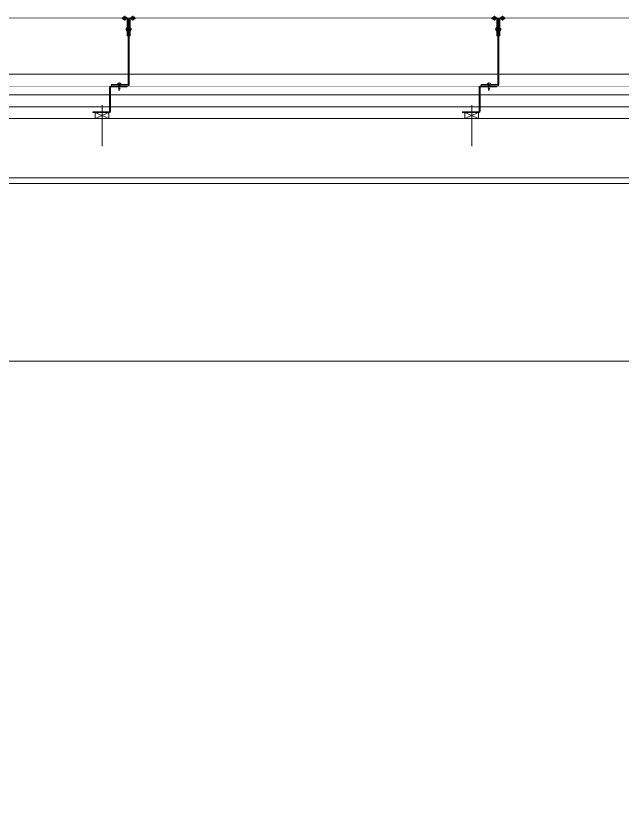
# Model space of a CAD drawing. Extents: x -2749 to 23780, y -1311 to 8245.
# Drawn here: x 8191.9 to 8396.9, y 2590.6 to 2859.7 of the extents above; entities that cross this region are included whole.
import ezdxf

# ---------------------------------------------------------------- set-up
doc = ezdxf.new("R2010")
doc.units = 0
doc.header["$MEASUREMENT"] = 0
doc.layers.get('0').update_dxf_attribs({"color": 9, "lineweight": 9})
for name, color, linetype, lineweight in [('00', 9, 'Continuous', 9), ('06D', 9, 'Continuous', 9), ('10', 9, 'Continuous', 9), ('14', 9, 'Continuous', 9), ('33', 9, 'BATTING', 9), ('35', 9, 'Continuous', 9), ('40B', 9, 'Continuous', 9)]:
    doc.layers.add(name, color=color, linetype=linetype, lineweight=lineweight)
doc.linetypes.add('BATTING', pattern='A,0.0001,-0.1,[134,ltypeshp.shx,S=0.1,R=0,X=-0.1,Y=0],-0.2,[134,ltypeshp.shx,S=0.1,R=180,X=0.1,Y=0],-0.1', length=0.4001)

# ---------------------------------------------------------------- blocks, each defined once
blk = doc.blocks.new('p- alum kaplama profil')
at = {"lineweight": 13}
blk.add_lwpolyline([(7.12, 12.59), (7.12, 26.49)], dxfattribs=at)
at = {"lineweight": 5}
blk.add_lwpolyline([(9.44, 15.16), (4.79, 15.16), (4.79, 17.16), (9.44, 17.16)], close=True, dxfattribs=at)
for points in [[(4.79, 15.16), (9.44, 17.16)], [(9.44, 15.16), (4.79, 17.16)]]:
    blk.add_lwpolyline(points, dxfattribs=at)
at = {"lineweight": 18}
blk.add_lwpolyline([(4.09, 6.16), (-1.41, 6.16), (-1.41, 6.46), (4.09, 6.46, 0.414214), (4.29, 6.66), (4.29, 14.66, -0.414214), (4.79, 15.16), (10.29, 15.16), (10.29, 14.86), (4.79, 14.86, 0.414214), (4.59, 14.66), (4.59, 6.66, -0.414214)], format="xyb", close=True, dxfattribs=at)
blk.add_lwpolyline([(-2.06, 5.56), (-2.06, -2.34), (-2.06, -15.69), (-1.66, -15.69), (-1.66, -2.34), (-1.66, 5.56), (-1.66, 5.56), (-1.66, 5.57), (-1.66, 5.57), (-1.66, 5.58), (-1.66, 5.58), (-1.65, 5.59), (-1.65, 5.59), (-1.65, 5.59), (-1.65, 5.6), (-1.65, 5.6), (-1.64, 5.61), (-1.64, 5.61), (-1.64, 5.62), (-1.64, 5.62), (-1.63, 5.62), (-1.63, 5.63), (-1.63, 5.63), (-1.62, 5.63), (-1.62, 5.64), (-1.61, 5.64), (-1.61, 5.64), (-1.61, 5.64), (-1.6, 5.65), (-1.6, 5.65), (-1.59, 5.65), (-1.59, 5.65), (-1.58, 5.65), (-1.58, 5.65), (-1.57, 5.66), (-1.57, 5.66), (-1.56, 5.66), (-1.56, 5.66), (3.94, 5.66), (3.94, 6.06), (-1.56, 6.06), (-1.58, 6.06), (-1.61, 6.05), (-1.63, 6.05), (-1.66, 6.05), (-1.68, 6.04), (-1.7, 6.03), (-1.73, 6.03), (-1.75, 6.02), (-1.77, 6.01), (-1.79, 6), (-1.82, 5.99), (-1.84, 5.97), (-1.86, 5.96), (-1.88, 5.94), (-1.89, 5.93), (-1.91, 5.91), (-1.93, 5.89), (-1.95, 5.87), (-1.96, 5.85), (-1.97, 5.83), (-1.99, 5.81), (-2, 5.79), (-2.01, 5.77), (-2.02, 5.75), (-2.03, 5.72), (-2.04, 5.7), (-2.04, 5.68), (-2.05, 5.65), (-2.05, 5.63), (-2.06, 5.61), (-2.06, 5.58)], close=True)
blk.add_lwpolyline([(-1.66, -2.34), (-2.06, -2.34)])
for points in [[(-2.36, -10.84), (-2.36, -16.39), (-2.36, -16.39, -0.414214), (-2.51, -16.54), (-2.51, -16.54), (-4.06, -16.54), (-4.06, -16.84), (-2.51, -16.84), (-2.51, -16.84, 0.414214), (-2.06, -16.39), (-2.06, -10.84)], [(-1.36, -10.84), (-1.66, -10.84), (-1.66, -16.39, 0.414214), (-1.21, -16.84), (-1.21, -16.84), (0.34, -16.84), (0.34, -16.54), (-1.21, -16.54), (-1.21, -16.54, -0.414214), (-1.36, -16.39), (-1.36, -16.39)]]:
    blk.add_lwpolyline(points, format="xyb", close=True)
for points in [[(0.67, 5.66, -10), (1.91, 5.66, -10)], [(0.67, 5.66, -10), (0.67, 5.64, -10), (0.67, 5.62, -10), (0.67, 5.6, -10), (0.68, 5.58, -10), (0.68, 5.56, -10), (0.69, 5.54, -10), (0.69, 5.52, -10), (0.7, 5.5, -10), (0.7, 5.48, -10), (0.71, 5.46, -10), (0.72, 5.45, -10), (0.73, 5.43, -10), (0.74, 5.41, -10), (0.75, 5.4, -10), (0.76, 5.38, -10), (0.77, 5.36, -10), (0.79, 5.35, -10), (0.8, 5.33, -10), (0.81, 5.32, -10), (0.83, 5.31, -10), (0.84, 5.29, -10), (0.86, 5.28, -10), (0.87, 5.27, -10), (0.89, 5.26, -10), (0.91, 5.25, -10), (0.92, 5.24, -10), (0.94, 5.23, -10), (0.96, 5.22, -10), (0.98, 5.21, -10), (1, 5.21, -10), (1.02, 5.2, -10), (1.03, 5.2, -10)], [(0.96, 5.66, -10), (0.97, 5.66, -10), (0.97, 5.66, -10), (0.97, 5.66, -10), (0.98, 5.66, -10), (0.98, 5.66, -10), (0.99, 5.66, -10), (0.99, 5.66, -10), (1, 5.66, -10), (1, 5.67, -10), (1, 5.67, -10), (1.01, 5.67, -10), (1.01, 5.67, -10), (1.01, 5.67, -10), (1.02, 5.68, -10), (1.02, 5.68, -10), (1.02, 5.68, -10), (1.03, 5.69, -10), (1.03, 5.69, -10), (1.03, 5.69, -10), (1.04, 5.7, -10), (1.04, 5.7, -10), (1.04, 5.7, -10), (1.04, 5.71, -10), (1.04, 5.71, -10), (1.05, 5.72, -10), (1.05, 5.72, -10), (1.05, 5.72, -10), (1.05, 5.73, -10), (1.05, 5.73, -10), (1.05, 5.74, -10), (1.05, 5.74, -10), (1.05, 5.75, -10)], [(1.61, 6.87, -10), (0.98, 6.96, -10)], [(1.33, 5.85, -10), (0.98, 5.88, -10)], [(1.56, 7.05, -10), (1.02, 7.13, -10)], [(1.05, 6.91, -10), (1.29, 7.56, -10)], [(1.05, 5.83, -10), (1.05, 6.01, -10)], [(1.05, 5.75, -10), (1.05, 5.83, -10)], [(1.29, 4.93, -10), (1.29, 7.8, -10)], [(1.53, 6.82, -10), (1.29, 7.56, -10)], [(1.29, 6.16, -10), (1.29, 6.26, -10)], [(1.53, 5.75, -10), (1.53, 5.92, -10)], [(1.53, 5.75, -10), (1.53, 5.74, -10), (1.53, 5.74, -10), (1.53, 5.73, -10), (1.53, 5.73, -10), (1.53, 5.72, -10), (1.54, 5.72, -10), (1.54, 5.72, -10), (1.54, 5.71, -10), (1.54, 5.71, -10), (1.54, 5.7, -10), (1.54, 5.7, -10), (1.55, 5.7, -10), (1.55, 5.69, -10), (1.55, 5.69, -10), (1.55, 5.69, -10), (1.56, 5.68, -10), (1.56, 5.68, -10), (1.56, 5.68, -10), (1.57, 5.67, -10), (1.57, 5.67, -10), (1.58, 5.67, -10), (1.58, 5.67, -10), (1.58, 5.67, -10), (1.59, 5.66, -10), (1.59, 5.66, -10), (1.6, 5.66, -10), (1.6, 5.66, -10), (1.6, 5.66, -10), (1.61, 5.66, -10), (1.61, 5.66, -10), (1.62, 5.66, -10), (1.62, 5.66, -10)], [(1.55, 5.2, -10), (1.57, 5.2, -10), (1.59, 5.21, -10), (1.6, 5.21, -10), (1.62, 5.22, -10), (1.64, 5.23, -10), (1.66, 5.24, -10), (1.68, 5.25, -10), (1.69, 5.26, -10), (1.71, 5.27, -10), (1.73, 5.28, -10), (1.74, 5.29, -10), (1.76, 5.31, -10), (1.77, 5.32, -10), (1.78, 5.33, -10), (1.8, 5.35, -10), (1.81, 5.36, -10), (1.82, 5.38, -10), (1.83, 5.4, -10), (1.84, 5.41, -10), (1.85, 5.43, -10), (1.86, 5.45, -10), (1.87, 5.46, -10), (1.88, 5.48, -10), (1.89, 5.5, -10), (1.89, 5.52, -10), (1.9, 5.54, -10), (1.9, 5.56, -10), (1.9, 5.58, -10), (1.91, 5.6, -10), (1.91, 5.62, -10), (1.91, 5.64, -10), (1.91, 5.66, -10)], [(1.03, 5.2, -10), (1.04, 5.2, -10), (1.05, 5.19, -10), (1.05, 5.19, -10), (1.06, 5.19, -10), (1.06, 5.19, -10), (1.07, 5.19, -10), (1.07, 5.19, -10), (1.08, 5.19, -10), (1.08, 5.19, -10), (1.09, 5.19, -10), (1.09, 5.18, -10), (1.1, 5.18, -10), (1.1, 5.18, -10), (1.11, 5.18, -10), (1.11, 5.18, -10), (1.12, 5.18, -10), (1.12, 5.18, -10), (1.13, 5.18, -10), (1.13, 5.18, -10), (1.14, 5.18, -10), (1.15, 5.18, -10), (1.15, 5.18, -10), (1.16, 5.17, -10), (1.16, 5.17, -10), (1.17, 5.17, -10), (1.17, 5.17, -10), (1.18, 5.17, -10), (1.18, 5.17, -10), (1.19, 5.17, -10), (1.19, 5.17, -10), (1.2, 5.17, -10), (1.2, 5.17, -10)], [(1.2, 5.17, -10), (1.2, 5.2, -10)], [(1.38, 5.2, -10), (1.2, 5.2, -10)], [(1.38, 5.17, -10), (1.38, 5.2, -10)], [(1.38, 5.17, -10), (1.38, 5.17, -10), (1.39, 5.17, -10), (1.39, 5.17, -10), (1.4, 5.17, -10), (1.41, 5.17, -10), (1.41, 5.17, -10), (1.42, 5.17, -10), (1.42, 5.17, -10), (1.43, 5.17, -10), (1.43, 5.18, -10), (1.44, 5.18, -10), (1.44, 5.18, -10), (1.45, 5.18, -10), (1.45, 5.18, -10), (1.46, 5.18, -10), (1.46, 5.18, -10), (1.47, 5.18, -10), (1.47, 5.18, -10), (1.48, 5.18, -10), (1.48, 5.18, -10), (1.49, 5.18, -10), (1.5, 5.19, -10), (1.5, 5.19, -10), (1.51, 5.19, -10), (1.51, 5.19, -10), (1.52, 5.19, -10), (1.52, 5.19, -10), (1.53, 5.19, -10), (1.53, 5.19, -10), (1.54, 5.19, -10), (1.54, 5.2, -10), (1.55, 5.2, -10)], [(-2.86, -13.04, 0), (-0.86, -13.04, 0)], [(-2.36, -12.52, 0), (-2.4, -12.53, 0), (-2.43, -12.56, 0), (-2.47, -12.58, 0), (-2.5, -12.6, 0), (-2.53, -12.63, 0), (-2.56, -12.66, 0), (-2.59, -12.69, 0), (-2.61, -12.73, 0), (-2.63, -12.76, 0), (-2.65, -12.8, 0), (-2.67, -12.84, 0), (-2.68, -12.88, 0), (-2.69, -12.92, 0), (-2.7, -12.96, 0), (-2.71, -13, 0), (-2.71, -13.04, 0), (-2.71, -13.08, 0), (-2.7, -13.13, 0), (-2.69, -13.17, 0), (-2.68, -13.21, 0), (-2.67, -13.25, 0), (-2.65, -13.28, 0), (-2.63, -13.32, 0), (-2.61, -13.36, 0), (-2.59, -13.39, 0), (-2.56, -13.42, 0), (-2.53, -13.45, 0), (-2.5, -13.48, 0), (-2.47, -13.51, 0), (-2.43, -13.53, 0), (-2.4, -13.55, 0), (-2.36, -13.57, 0)], [(-2.36, -13.04, 0), (-2.36, -12.52, 0)], [(-2.36, -13.04, 0), (-2.36, -12.73, 0)], [(-2.36, -12.73, 0), (-2.36, -13.04, 0)], [(-1.36, -12.73, 0), (-2.36, -12.73, 0)], [(-2.36, -13.04, 0), (-2.36, -13.36, 0)], [(-2.36, -13.04, 0), (-2.36, -13.57, 0)], [(-2.36, -13.36, 0), (-2.36, -13.04, 0)], [(-1.36, -13.36, 0), (-2.36, -13.36, 0)], [(-1.36, -13.04, 0), (-1.36, -12.37, 0)], [(-1.36, -13.72, 0), (-1.32, -13.68, 0), (-1.29, -13.65, 0), (-1.26, -13.61, 0), (-1.23, -13.58, 0), (-1.2, -13.54, 0), (-1.18, -13.5, 0), (-1.16, -13.45, 0), (-1.14, -13.41, 0), (-1.12, -13.37, 0), (-1.1, -13.32, 0), (-1.09, -13.28, 0), (-1.08, -13.23, 0), (-1.07, -13.18, 0), (-1.06, -13.14, 0), (-1.06, -13.09, 0), (-1.06, -13.04, 0), (-1.06, -12.99, 0), (-1.06, -12.95, 0), (-1.07, -12.9, 0), (-1.08, -12.85, 0), (-1.09, -12.81, 0), (-1.1, -12.76, 0), (-1.12, -12.72, 0), (-1.14, -12.67, 0), (-1.16, -12.63, 0), (-1.18, -12.59, 0), (-1.2, -12.55, 0), (-1.23, -12.51, 0), (-1.26, -12.47, 0), (-1.29, -12.43, 0), (-1.32, -12.4, 0), (-1.36, -12.37, 0)], [(-1.36, -13.04, 0), (-1.36, -13.72, 0)], [(-3.29, -17.54, 0), (-3.29, -16.04, 0)], [(-0.56, -17.54, 0), (-0.56, -16.04, 0)], [(-3.84, -17.04, 0), (-3.81, -17.07, 0), (-3.78, -17.1, 0), (-3.75, -17.12, 0), (-3.72, -17.15, 0), (-3.69, -17.17, 0), (-3.66, -17.19, 0), (-3.62, -17.21, 0), (-3.59, -17.23, 0), (-3.55, -17.24, 0), (-3.52, -17.26, 0), (-3.48, -17.27, 0), (-3.44, -17.28, 0), (-3.4, -17.28, 0), (-3.36, -17.29, 0), (-3.32, -17.29, 0), (-3.29, -17.29, 0), (-3.25, -17.29, 0), (-3.21, -17.29, 0), (-3.17, -17.28, 0), (-3.13, -17.28, 0), (-3.09, -17.27, 0), (-3.06, -17.26, 0), (-3.02, -17.24, 0), (-2.98, -17.23, 0), (-2.95, -17.21, 0), (-2.91, -17.19, 0), (-2.88, -17.17, 0), (-2.85, -17.15, 0), (-2.82, -17.12, 0), (-2.79, -17.1, 0), (-2.76, -17.07, 0), (-2.73, -17.04, 0)], [(-3.29, -17.04, 0), (-3.84, -17.04, 0)], [(-2.85, -16.54, 0), (-2.86, -16.51, 0), (-2.87, -16.47, 0), (-2.89, -16.44, 0), (-2.91, -16.41, 0), (-2.93, -16.38, 0), (-2.96, -16.35, 0), (-2.98, -16.33, 0), (-3.01, -16.31, 0), (-3.04, -16.29, 0), (-3.07, -16.27, 0), (-3.11, -16.25, 0), (-3.14, -16.24, 0), (-3.18, -16.23, 0), (-3.21, -16.22, 0), (-3.25, -16.22, 0), (-3.29, -16.22, 0), (-3.32, -16.22, 0), (-3.36, -16.22, 0), (-3.39, -16.23, 0), (-3.43, -16.24, 0), (-3.46, -16.25, 0), (-3.5, -16.27, 0), (-3.53, -16.29, 0), (-3.56, -16.31, 0), (-3.59, -16.33, 0), (-3.61, -16.35, 0), (-3.64, -16.38, 0), (-3.66, -16.41, 0), (-3.68, -16.44, 0), (-3.7, -16.47, 0), (-3.71, -16.51, 0), (-3.73, -16.54, 0)], [(-3.29, -16.54, 0), (-3.73, -16.54, 0)], [(-3.29, -16.54, 0), (-3.55, -16.54, 0)], [(-3.55, -16.54, 0), (-3.29, -16.54, 0)], [(-3.55, -17.04, 0), (-3.55, -16.54, 0)], [(-3.29, -16.54, 0), (-2.85, -16.54, 0)], [(-3.29, -16.54, 0), (-3.03, -16.54, 0)], [(-3.03, -16.54, 0), (-3.29, -16.54, 0)], [(-3.29, -17.04, 0), (-2.73, -17.04, 0)], [(-3.03, -17.04, 0), (-3.03, -16.54, 0)], [(-0.56, -17.04, 0), (-1.11, -17.04, 0)], [(0, -17.04, 0), (-0.03, -17.07, 0), (-0.06, -17.1, 0), (-0.09, -17.12, 0), (-0.12, -17.15, 0), (-0.15, -17.17, 0), (-0.18, -17.19, 0), (-0.22, -17.21, 0), (-0.25, -17.23, 0), (-0.29, -17.24, 0), (-0.33, -17.26, 0), (-0.36, -17.27, 0), (-0.4, -17.28, 0), (-0.44, -17.28, 0), (-0.48, -17.29, 0), (-0.52, -17.29, 0), (-0.56, -17.29, 0), (-0.59, -17.29, 0), (-0.63, -17.29, 0), (-0.67, -17.28, 0), (-0.71, -17.28, 0), (-0.75, -17.27, 0), (-0.79, -17.26, 0), (-0.82, -17.24, 0), (-0.86, -17.23, 0), (-0.89, -17.21, 0), (-0.93, -17.19, 0), (-0.96, -17.17, 0), (-0.99, -17.15, 0), (-1.02, -17.12, 0), (-1.05, -17.1, 0), (-1.08, -17.07, 0), (-1.11, -17.04, 0)], [(-1, -16.54, 0), (-0.98, -16.51, 0), (-0.97, -16.47, 0), (-0.95, -16.44, 0), (-0.93, -16.41, 0), (-0.91, -16.38, 0), (-0.88, -16.35, 0), (-0.86, -16.33, 0), (-0.83, -16.31, 0), (-0.8, -16.29, 0), (-0.77, -16.27, 0), (-0.73, -16.25, 0), (-0.7, -16.24, 0), (-0.66, -16.23, 0), (-0.63, -16.22, 0), (-0.59, -16.22, 0), (-0.56, -16.22, 0), (-0.52, -16.22, 0), (-0.48, -16.22, 0), (-0.45, -16.23, 0), (-0.41, -16.24, 0), (-0.38, -16.25, 0), (-0.34, -16.27, 0), (-0.31, -16.29, 0), (-0.28, -16.31, 0), (-0.25, -16.33, 0), (-0.23, -16.35, 0), (-0.2, -16.38, 0), (-0.18, -16.41, 0), (-0.16, -16.44, 0), (-0.14, -16.47, 0), (-0.13, -16.51, 0), (-0.12, -16.54, 0)], [(-0.56, -16.54, 0), (-1, -16.54, 0)], [(-0.56, -16.54, 0), (-0.82, -16.54, 0)], [(-0.82, -16.54, 0), (-0.56, -16.54, 0)], [(-0.82, -17.04, 0), (-0.82, -16.54, 0)], [(-0.56, -16.54, 0), (-0.3, -16.54, 0)], [(-0.56, -16.54, 0), (-0.12, -16.54, 0)], [(-0.3, -16.54, 0), (-0.56, -16.54, 0)], [(-0.56, -17.04, 0), (0, -17.04, 0)], [(-0.3, -17.04, 0), (-0.3, -16.54, 0)]]:
    blk.add_polyline3d(points)
blk = doc.blocks.new('1.KAT PLANI')
at = {"layer": '00'}
blk.add_lwpolyline([(8105, 2825), (8527.5, 2825), (8527.5, 2805), (8105, 2805)], close=True, dxfattribs=at)
at = {"layer": '06D'}
for points in [[(8103.52, 2840), (8529.59, 2840)], [(8527.5, 2833), (8527.5, 2833), (8105, 2833), (8105, 2825)]]:
    blk.add_lwpolyline(points, dxfattribs=at)
at = {"layer": '10'}
for points, const_width in [([(7073.5, 861.68), (7073.5, 2859), (10761.5, 2859), (10761.5, 1989.75)], 0.2), ([(8098.19, 2836), (8529.59, 2836)], 0.1)]:
    blk.add_lwpolyline(points, dxfattribs=dict(at, const_width=const_width))
at = {"layer": '14'}
blk.add_lwpolyline([(8525.5, 2803), (8103, 2803), (8103, 2820.22)], dxfattribs=at)
at = {"layer": '33', "ltscale": 0.4}
blk.add_lwpolyline([(8105, 2829), (8527.5, 2829)], dxfattribs=at)
at = {"layer": '40B'}
blk.add_lwpolyline([(7492.78, 1179.73, -0.007125), (7647.15, 1268.13), (7703.07, 1167.17, -0.099521), (10004.84, 1897.89), (9998.81, 1952.98), (10003.78, 1953.52), (9972.97, 2235), (10477.5, 2235), (10477.5, 2372.5), (10145, 2372.5), (10145, 2365), (8530.5, 2365), (8530.5, 2825), (7900, 2825), (7900, 1845), (7900, 1837.5), (7492.5, 1837.5)], format="xyb", close=True, dxfattribs=at)
at = {"layer": '10', "rotation": 180}
for p in [(8228.14, 2842.16), (8353.14, 2842.16)]:
    blk.add_blockref('p- alum kaplama profil', p, dxfattribs=at)

msp = doc.modelspace()

# ---------------------------------------------------------------- linework, layer by layer
for p, q in [((8113, 2803), (8525.5, 2803)), ((8525.5, 2743), (8113, 2743))]:
    msp.add_line(p, q)
at = {"layer": '35'}
msp.add_lwpolyline([(10004.84, 1897.89, 0.099521), (7703.07, 1167.17), (7703.07, 1167.17), (7647.15, 1268.13, 0.006902), (7497.58, 1182.57), (7497.58, 1835), (7909.5, 1835), (7909.5, 2075), (7894.5, 2075), (7894.5, 2325), (7909.5, 2325), (7909.5, 2483.5), (7895.44, 2489.8), (7892.5, 2489.8), (7892.5, 2570.2), (7895.5, 2570.2), (7909.5, 2576.5), (7909.5, 2652), (7890.5, 2652), (7890.5, 2768), (7909.5, 2768), (7909.5, 2803), (8525.5, 2803)], format="xyb", dxfattribs=at)

# ---------------------------------------------------------------- block references
at = {"layer": '06D'}
msp.add_blockref('1.KAT PLANI', (0, 0), dxfattribs=at)

doc.saveas('drawing.dxf')
